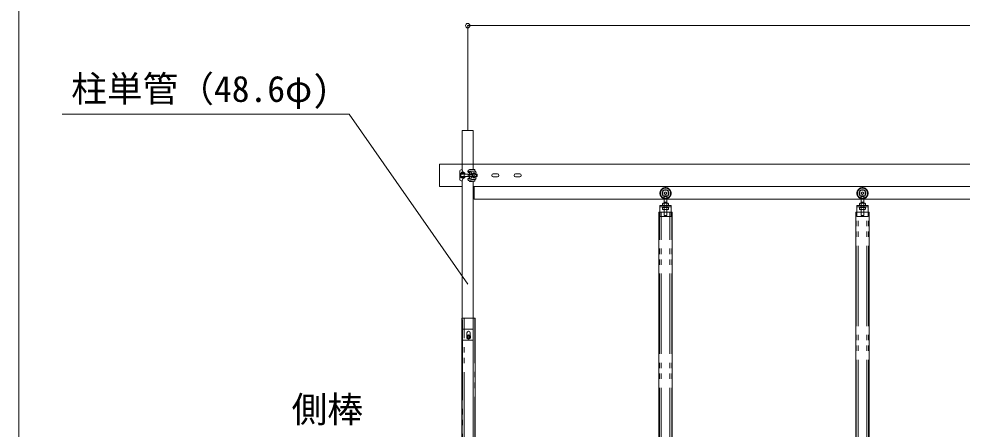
# Model space of a CAD drawing. Units: millimetres, scale not verified. Extents: x -9305 to 9305, y -6415 to 6415.
# Drawn here: x -9305 to -5074, y 66 to 1907 of the extents above; entities that cross this region are included whole.
import ezdxf
from ezdxf.enums import TextEntityAlignment as Align

# ---------------------------------------------------------------- set-up
doc = ezdxf.new("R2010")
doc.units = ezdxf.units.MM
doc.header["$LTSCALE"] = 40
doc.header["$PDMODE"] = 32
doc.header["$PDSIZE"] = 20
doc.linetypes.add('DOUBLE_CHAIN2', pattern=[12.8, 9, -1, 0.6, -0.6, 0.6, -1])
for name, color, linetype, lineweight in [('0-6_CLG-63', 134, 'Continuous', 18), ('0-A_TEXT', 134, 'Continuous', 18), ('0-D_図面枠', 134, 'Continuous', 18), ('0-E_寸法', 134, 'Continuous', 18)]:
    doc.layers.add(name, color=color, linetype=linetype, lineweight=lineweight)
doc.styles.add('ＭＳ ゴシック', font='')
doc.styles.get('ＭＳ ゴシック').set_extended_font_data('MS Gothic')

msp = doc.modelspace()

# ---------------------------------------------------------------- linework, layer by layer
at = {"layer": '0-6_CLG-63'}
for p, q in [((-7267.09, 1405.82), (-7267.09, 1230.86)), ((-7417.4, 1254.67), (-1065.72, 1254.67)), ((-7417.4, 1254.67), (-7417.4, 1154.67)), ((-7316.16, 1229.97), (-7321.66, 1229.97)), ((-7259.18, 1230.8), (-7259.18, 1223.54)), ((-7327.16, 1224.47), (-7327.16, 1184.87)), ((-7326.88, 1212.02), (-7307.91, 1212.02)), ((-7326.88, 1197.32), (-7307.91, 1197.32)), ((-7323.64, 1199.17), (-7323.64, 1210.18)), ((-7305.16, 1215.67), (-7322.77, 1214.79)), ((-7322.77, 1194.55), (-7305.16, 1193.67)), ((-7304.98, 1212.16), (-7322.6, 1211.28)), ((-7322.6, 1198.07), (-7304.98, 1197.19)), ((-7321.99, 1199.17), (-7321.99, 1210.18)), ((-7271.65, 1210.18), (-7321.99, 1210.18)), ((-7271.58, 1199.17), (-7321.99, 1199.17)), ((-7317.81, 1215.48), (-7317.81, 1215.04)), ((-7317.81, 1210.17), (-7317.81, 1211.52)), ((-7317.81, 1197.83), (-7317.81, 1199.17)), ((-7317.81, 1193.86), (-7317.81, 1194.3)), ((-7311.21, 1210.17), (-7311.21, 1211.84)), ((-7311.21, 1197.5), (-7311.21, 1199.17)), ((-7311.21, 1193.86), (-7311.21, 1193.98)), ((-7304.98, 1212.16), (-7305.16, 1215.67)), ((-7305.16, 1193.67), (-7304.98, 1197.19)), ((-7291.07, 1223.37), (-7291.07, 1221.52)), ((-7291.07, 1185.97), (-7291.07, 1187.83)), ((-7289.83, 1209.07), (-7271.82, 1209.07)), ((-7288.91, 1210.17), (-7289.78, 1209.06)), ((-7288.91, 1199.17), (-7289.78, 1200.27)), ((-7289.78, 1200.27), (-7271.76, 1200.27)), ((-7277.79, 1218.83), (-7289.26, 1220.85)), ((-7284.98, 1189.24), (-7289.26, 1188.49)), ((-7283.16, 1216.43), (-7287.44, 1217.18)), ((-7283.16, 1192.92), (-7287.44, 1192.16)), ((-7277.79, 1190.51), (-7284.98, 1189.24)), ((-7283.16, 1217.93), (-7283.16, 1211.27)), ((-7283.16, 1211.27), (-7272.32, 1211.27)), ((-7283.16, 1191.41), (-7283.16, 1198.07)), ((-7283.16, 1198.07), (-7272.32, 1198.07)), ((-7276.88, 1212.02), (-7257.91, 1212.02)), ((-7276.88, 1197.32), (-7257.91, 1197.32)), ((-7272.32, 1211.27), (-7272.33, 1212.36)), ((-7272.32, 1198.07), (-7272.33, 1196.98)), ((-7270.43, 1199.21), (-7263.69, 1199.19)), ((-7270.37, 1210.17), (-7263.69, 1210.19)), ((-7260.69, 1215.66), (-7268.76, 1215.68)), ((-7268.76, 1193.68), (-7260.69, 1193.68)), ((-7260.69, 1215.66), (-7259.36, 1213.78)), ((-7260.69, 1193.66), (-7259.36, 1195.57)), ((-7260.16, 1209.07), (-7251.14, 1209.07)), ((-7260.16, 1200.27), (-7251.14, 1200.27)), ((-7259.29, 1210.17), (-7250.08, 1210.17)), ((-7259.29, 1199.17), (-7250.08, 1199.17)), ((-7259.18, 1178.55), (-7259.18, 1185.82)), ((-7250.08, 1210.17), (-7249.02, 1208.69)), ((-7250.08, 1210.17), (-7250.08, 1199.17)), ((-7250.08, 1199.17), (-7249.02, 1200.65)), ((-7249.02, 1208.69), (-7249.02, 1200.65)), ((-7176.88, 1212.02), (-7157.91, 1212.02)), ((-7176.88, 1197.32), (-7157.91, 1197.32)), ((-7076.88, 1212.02), (-7057.91, 1212.02)), ((-7076.88, 1197.32), (-7057.91, 1197.32)), ((-7315.69, 1154.67), (-7417.4, 1154.67)), ((-7321.66, 1179.37), (-7316.16, 1179.37)), ((-7315.69, 1179.37), (-7315.69, -3257.28)), ((-7272.16, 1177.45), (-7272.16, 1178.81)), ((-7267.09, 1178.48), (-7267.09, -3257.28)), ((-1065.72, 1154.67), (-7267.09, 1154.67)), ((-7262.4, 1097.67), (-7262.4, 1154.67)), ((-6410.65, 1084.46), (-6410.65, 1100.26)), ((-6398.15, 1084.46), (-6398.15, 1100.26)), ((-5527.35, 1084.46), (-5527.35, 1100.26)), ((-5514.85, 1084.46), (-5514.85, 1100.26)), ((-7262.4, 1097.67), (-1072.42, 1097.67)), ((-6417.4, 1077.64), (-6417.4, 1069.64)), ((-6393.4, 1079.64), (-6415.4, 1079.64)), ((-6410.9, 1084.46), (-6397.9, 1084.46)), ((-6410.9, 1084.46), (-6410.9, 1069.64)), ((-6397.9, 1084.46), (-6397.9, 1069.64)), ((-6391.4, 1069.64), (-6391.4, 1077.64)), ((-5534.1, 1077.64), (-5534.1, 1069.64)), ((-5510.1, 1079.64), (-5532.1, 1079.64)), ((-5527.6, 1084.46), (-5514.6, 1084.46)), ((-5527.6, 1084.46), (-5527.6, 1069.64)), ((-5514.6, 1084.46), (-5514.6, 1069.64)), ((-5508.1, 1069.64), (-5508.1, 1077.64)), ((-6434.4, -3180.14), (-6434.4, 1039.64)), ((-6434.4, 1039.64), (-6429.4, 1039.64)), ((-6379.4, 1039.64), (-6374.4, 1039.64)), ((-6374.4, -3180.14), (-6374.4, 1039.64)), ((-5551.11, 1039.64), (-5546.11, 1039.64)), ((-5551.11, -3180.36), (-5551.11, 1039.64)), ((-5496.11, 1039.64), (-5491.11, 1039.64)), ((-5491.11, -3180.14), (-5491.11, 1039.64)), ((-7317.4, -3110.15), (-7317.4, 564.67)), ((-7257.4, 564.67), (-7257.4, -3110.15)), ((-7267.4, 514.67), (-7317.4, 514.67)), ((-7267.4, 514.67), (-7267.4, 464.67)), ((-7294.9, 497.67), (-7294.9, 485.16)), ((-7279.9, 497.67), (-7279.9, 485.16)), ((-7317.4, 464.67), (-7267.4, 464.67))]:
    msp.add_line(p, q, dxfattribs=at)
at = {"layer": '0-6_CLG-63', "linetype": 'DOUBLE_CHAIN2'}
for p, q in [((-6415.9, 1137.46), (-6415.9, 1112.46)), ((-6415.9, 1112.46), (-6392.9, 1112.46)), ((-6410.65, 1100.26), (-6410.65, 1112.46)), ((-6398.15, 1100.26), (-6398.15, 1112.46)), ((-5532.6, 1137.46), (-5532.6, 1112.46)), ((-5532.6, 1112.46), (-5509.6, 1112.46)), ((-5527.35, 1100.26), (-5527.35, 1112.46)), ((-5514.85, 1100.26), (-5514.85, 1112.46)), ((-6429.4, 1063.64), (-6379.4, 1063.64)), ((-6417.4, 1063.64), (-6417.4, 1053.16)), ((-6391.4, 1061.16), (-6417.4, 1061.16)), ((-6410.9, 1024.46), (-6410.9, 1069.64)), ((-6397.9, 1024.46), (-6397.9, 1069.64)), ((-6391.4, 1053.16), (-6391.4, 1063.64)), ((-5546.11, 1063.64), (-5496.11, 1063.64)), ((-5534.1, 1063.64), (-5534.1, 1053.16)), ((-5508.1, 1061.16), (-5534.1, 1061.16)), ((-5527.6, 1024.46), (-5527.6, 1069.64)), ((-5514.6, 1024.46), (-5514.6, 1069.64)), ((-5508.1, 1053.16), (-5508.1, 1063.64)), ((-6432.1, -3180.14), (-6432.1, 1039.64)), ((-6429.4, 1039.64), (-6379.4, 1039.64)), ((-6424.4, -3180.14), (-6424.4, 1039.64)), ((-6415.4, 1051.16), (-6393.4, 1051.16)), ((-6410.9, 1024.46), (-6397.9, 1024.46)), ((-6384.4, -3180.14), (-6384.4, 1039.64)), ((-6376.7, -3180.14), (-6376.7, 1039.64)), ((-5548.81, -3055.15), (-5548.81, 1039.64)), ((-5546.11, 1039.64), (-5496.11, 1039.64)), ((-5541.11, -3055.15), (-5541.11, 1039.64)), ((-5532.1, 1051.16), (-5510.1, 1051.16)), ((-5527.6, 1024.46), (-5514.6, 1024.46)), ((-5501.11, -3055.15), (-5501.11, 1039.64)), ((-5493.41, -3055.15), (-5493.41, 1039.64)), ((-7257.4, 564.67), (-7317.4, 564.67)), ((-7315.1, -315.29), (-7315.1, 564.67)), ((-7307.4, -3110.15), (-7307.4, 564.67)), ((-7267.4, -3110.15), (-7267.4, 564.67)), ((-7259.7, -1685.22), (-7259.7, 564.67))]:
    msp.add_line(p, q, dxfattribs=at)
at = {"layer": '0-6_CLG-63'}
for points in [[(-7315.69, 1229.97), (-7315.69, 1405.82), (-7267.09, 1405.82)], [(-7276.81, 1229.97), (-7283.16, 1229.97), (-7282.06, 1231.07), (-7273.26, 1231.07), (-7272.31, 1230.52)], [(-7276.81, 1179.37), (-7282.34, 1179.37), (-7283.16, 1178.55), (-7283.16, 1177.45), (-7282.34, 1176.62), (-7272.99, 1176.62), (-7272.16, 1177.45)]]:
    msp.add_lwpolyline(points, dxfattribs=at)
for points in [[(-7309.01, 1217.4), (-7309.01, 1216.3), (-7309.84, 1215.48), (-7319.19, 1215.48), (-7320.01, 1216.3), (-7320.01, 1217.4), (-7319.19, 1218.23), (-7309.84, 1218.23)], [(-7309.01, 1193.59), (-7309.01, 1193.86), (-7320.01, 1193.86), (-7320.01, 1193.59), (-7319.19, 1192.76), (-7309.84, 1192.76)], [(-6379.4, 1019.64), (-6429.4, 1019.64), (-6429.4, 1069.64), (-6379.4, 1069.64)], [(-5496.11, 1019.64), (-5546.11, 1019.64), (-5546.11, 1069.64), (-5496.11, 1069.64)], [(-7295.9, 474.76), (-7295.9, 484.58), (-7287.4, 489.49), (-7278.9, 484.58), (-7278.9, 474.76), (-7287.4, 469.86)]]:
    msp.add_lwpolyline(points, close=True, dxfattribs=at)
at = {"layer": '0-6_CLG-63', "linetype": 'DOUBLE_CHAIN2'}
for points in [[(-6415.9, 1137.46), (-6392.9, 1137.46), (-6392.9, 1112.46)], [(-5532.6, 1137.46), (-5509.6, 1137.46), (-5509.6, 1112.46)]]:
    msp.add_lwpolyline(points, dxfattribs=at)
for centre, radius in [((-6404.4, 1124.46), 25), ((-6404.4, 1124.46), 23), ((-5521.1, 1124.46), 25), ((-5521.1, 1124.46), 23), ((-6404.4, 1124.46), 15), ((-6404.4, 1124.46), 5), ((-5521.1, 1124.46), 15), ((-5521.1, 1124.46), 5)]:
    msp.add_circle(centre, radius, dxfattribs=at)
at = {"layer": '0-6_CLG-63'}
for radius in [8.5, 5, 5, 4.19]:
    msp.add_circle((-7287.4, 479.67), radius, dxfattribs=at)
for centre, radius, start, end in [((-7321.66, 1224.47), 5.5, 90, 180), ((-7302.37, 1229.2), 13.81, 176.794, 258.343), ((-7286.67, 1223.37), 4.4, 99.411, 180), ((-7263.88, 1142.26), 88.66, 86.966, 105.577), ((-7322.54, 1210.18), 4.62, 92.862, 180), ((-7322.54, 1199.17), 4.62, 180, 267.138), ((-7321.66, 1184.87), 5.5, 180, 270), ((-7322.54, 1210.18), 1.1, 92.862, 180), ((-7322.54, 1199.17), 1.1, 180, 267.138), ((-7302.37, 1180.14), 13.81, 101.657, 183.206), ((-7296.42, 1204.67), 11.28, 150.771, 209.229), ((-7288.87, 1223.02), 2.2, 180, 260.017), ((-7286.67, 1221.52), 4.4, 180, 260.017), ((-7286.67, 1187.83), 4.4, 99.983, 180), ((-7288.87, 1186.32), 2.2, 99.983, 180), ((-7286.67, 1185.97), 4.4, 180, 260.589), ((-7210.88, 183.26), 1041.39, 92.659, 94.388), ((-7259.06, 1204.85), 31.06, 172.183, 188.468), ((-7251.64, 1458.49), 272.78, 261.986, 268.416), ((-7258.37, 1204.85), 31.06, 170.12, 190.535), ((-7285.36, 1217.93), 2.2, 0, 80.017), ((-7285.36, 1191.41), 2.2, 279.983, 0), ((-7275.4, 1204.67), 7.5, 101.415, 258.585), ((-7278.93, 1212.33), 6.6, 0.278, 80.017), ((-7278.93, 1197.01), 6.6, 279.983, 359.722), ((-7241.02, 1204.85), 31.06, 166.425, 193.588), ((-7280.32, 1204.74), 11.33, 330.761, 28.637), ((-7273.54, 1193.94), 6.12, 357.566, 59.463), ((-7275.24, 1216.32), 7.84, 308.389, 355.348), ((-7279.35, 1204.69), 16.6, 340.649, 19.351), ((-7269.8, 1192.29), 9.22, 8.566, 48.462), ((-7272.27, 1218.32), 11.88, 316.626, 347.111), ((-7258.63, 1223.54), 0.552, 180, 253.628), ((-7258.63, 1185.82), 0.552, 106.372, 180), ((-7260.52, 1217.12), 6.13, 0.612, 73.628), ((-7260.52, 1192.22), 6.13, 286.372, 359.388), ((-7262, 1217.63), 7.64, 298.813, 356.622), ((-7262, 1191.71), 7.64, 3.378, 61.187), ((-7259.4, 1204.67), 7.5, 281.415, 78.585), ((-7175.4, 1204.67), 7.5, 101.415, 258.585), ((-7159.4, 1204.67), 7.5, 281.415, 78.585), ((-7075.4, 1204.67), 7.5, 101.415, 258.585), ((-7059.4, 1204.67), 7.5, 281.415, 78.585), ((-7263.88, 1267.08), 88.66, 254.423, 273.034), ((-6415.4, 1077.64), 2, 90, 180), ((-6393.4, 1077.64), 2, 0, 90), ((-5532.1, 1077.64), 2, 90, 180), ((-5510.1, 1077.64), 2, 0, 90), ((-7287.4, 497.67), 7.5, 0, 180)]:
    msp.add_arc(centre, radius, start, end, dxfattribs=at)
at = {"layer": '0-6_CLG-63', "linetype": 'DOUBLE_CHAIN2'}
for centre, start, end in [((-6415.4, 1053.16), 180, 270), ((-6393.4, 1053.16), 270, 0), ((-5532.1, 1053.16), 180, 270), ((-5510.1, 1053.16), 270, 0)]:
    msp.add_arc(centre, 2, start, end, dxfattribs=at)
at = {"layer": '0-A_TEXT'}
for p in [(-9110.96, 1479), (-7291.54, 716.34)]:
    msp.add_line(p, (-7823.67, 1479), dxfattribs=at)
at = {"layer": '0-D_図面枠'}
msp.add_lwpolyline([(-9304.61, -6414.98), (9304.61, -6414.98), (9304.61, 6414.98), (-9304.61, 6414.98)], close=True, dxfattribs=at)
at = {"layer": '0-E_寸法'}
for p, q in [((-7291.39, 1407.82), (-7291.39, 1877.18)), ((-1041.42, 1876.18), (-7291.39, 1876.18)), ((-7287.39, 1876.18), (-1045.42, 1876.18))]:
    msp.add_line(p, q, dxfattribs=at)
msp.add_point((-7291.39, 1876.18), dxfattribs=at)

# ---------------------------------------------------------------- texts
at = {"layer": '0-A_TEXT', "style": 'ＭＳ ゴシック'}
for s, p in [('柱単管（48.6φ)', (-9069.64, 1498.75)), ('側棒', (-8081.32, 61.09))]:
    msp.add_text(s, height=117.3, dxfattribs=at).set_placement(p, align=Align.BOTTOM_LEFT)

doc.saveas('drawing.dxf')
